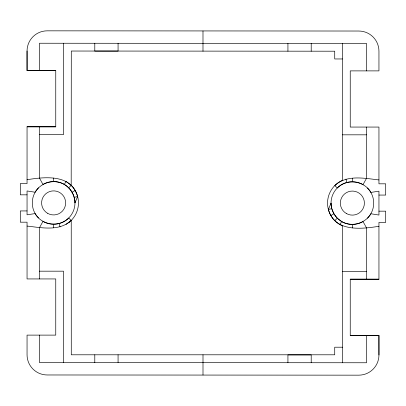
<?xml version="1.0" encoding="UTF-8"?>
<svg xmlns="http://www.w3.org/2000/svg" width="406" height="406" viewBox="0 0 406 406"><rect width="100%" height="100%" fill="white"/><g stroke="black" fill="none" stroke-linecap="round" stroke-linejoin="round"><path stroke-width="0.61" d="M27.05 179.716C45.015 176.838 71.395 173.895 77.612 196.479L74.968 202.909A21.34 21.34 0 0 1 42.96 221.387L39.468 227.736L39.468 278.937M378.95 226.284C360.985 229.162 334.605 232.105 328.388 209.521L331.032 203.091A21.34 21.34 0 0 1 363.04 184.613L366.532 178.264L366.532 127.063M27.05 194.834L20.3 194.834L20.3 183.598L27.05 183.598L27.05 126.794L39.468 126.809L39.468 178.077L42.96 184.425A21.34 21.34 0 0 1 74.968 202.909C74.841 195.393 70.74 188.293 64.295 184.425L66.041 181.401L71.197 185.349A24.832 24.832 0 0 1 71.187 220.463C59.367 231.567 41.559 227.68 27.05 226.066M339.959 224.599L341.705 221.575C351.555 227.345 365.202 223.691 370.851 213.764L378.95 215.048L378.95 191.185L370.851 192.424C364.309 180.594 346.663 178.27 337.284 188.003L334.813 185.537C346.633 174.433 364.441 178.32 378.95 179.934M64.295 184.425C54.445 178.655 40.798 182.309 35.149 192.236L27.05 190.952L27.05 214.815L35.149 213.576C41.691 225.406 59.337 227.73 68.715 217.997L71.187 220.463M68.715 187.816L71.187 185.349L71.289 51.034L334.722 51.202L334.722 58.961L342.481 58.961M334.813 220.651L337.284 218.184L333.894 213.764L331.763 208.618L331.032 203.091A21.34 21.34 0 0 0 363.04 221.575L366.532 227.923L366.532 279.191L378.95 279.206L378.95 222.402L385.7 222.402L385.7 211.166L378.95 211.166M66.041 224.411L71.233 220.463L71.278 354.798L334.722 354.798L334.722 347.206L342.481 347.211M72.106 192.236L75.13 190.49M330.87 215.51L333.894 213.764M74.237 197.382L77.612 196.479M328.388 209.521L331.763 208.618M39.468 126.809L55.759 126.809L55.759 70.629L27.06 70.614L27.05 51.009A20.173 20.173 0 0 1 47.228 30.836L358.772 31.029A20.173 20.173 0 0 1 378.95 51.202L378.95 70.888L350.241 70.888L350.241 127.063L378.95 127.063L378.95 183.816L385.7 183.816L385.7 195.068L378.95 195.068M39.468 70.629L39.468 43.239L366.532 43.442L366.532 70.888M55.759 70.629L27.07 70.614L27.05 51.009M27.05 126.794L55.759 126.809M39.468 134.589L63.519 134.599L63.519 43.269M342.481 134.822L366.532 134.822M27.05 210.932L20.3 210.932L20.3 222.183L27.05 222.183L27.05 278.937L55.759 278.937L55.759 335.112L27.05 335.112L27.05 354.798A20.173 20.173 0 0 0 47.228 374.971L358.772 375.164A20.173 20.173 0 0 0 378.95 354.991L378.94 335.386L350.241 335.371L350.241 279.191L366.532 279.191M39.468 271.178L63.519 271.178L63.519 362.558M342.481 271.401L366.532 271.411M350.241 279.191L378.95 279.206M350.241 335.371L378.93 335.386L378.95 354.991M39.468 335.112L39.468 362.558L366.532 362.761L366.532 335.371M337.284 218.184L341.705 221.575M345.948 179.107L346.851 182.482M59.149 223.518L60.052 226.893M352.372 178.264L352.372 181.756M352.372 224.432L352.372 227.923M342.481 43.442L342.481 180.543M342.481 225.645L342.481 362.731M311.209 43.442L311.209 51.202M311.209 362.69L311.209 354.93L287.93 354.93L287.93 362.69M287.93 43.442L287.93 51.202M202.99 31.029L202.99 51.202M203 354.798L203 374.971M118.07 43.31L118.07 51.07L94.791 51.07L94.791 43.31M118.07 354.798L118.07 362.558M94.791 354.798L94.791 362.558M53.628 178.077L53.628 181.568M53.628 224.244L53.628 227.736M38.54 217.997A21.34 21.34 0 0 1 38.54 187.816M69.441 222.052A24.832 24.832 0 0 1 68.507 222.787M367.46 188.003A21.34 21.34 0 0 1 367.46 218.184M342.598 225.919A24.832 24.832 0 0 1 342.598 180.269M47.614 213.323A12.028 12.028 0 0 0 65.655 202.909A12.028 12.028 0 0 0 47.614 192.49A12.028 12.028 0 0 0 47.614 213.323M346.359 213.51A12.028 12.028 0 0 0 364.4 203.091A12.028 12.028 0 0 0 346.359 192.677A12.028 12.028 0 0 0 346.359 213.51"/></g></svg>
